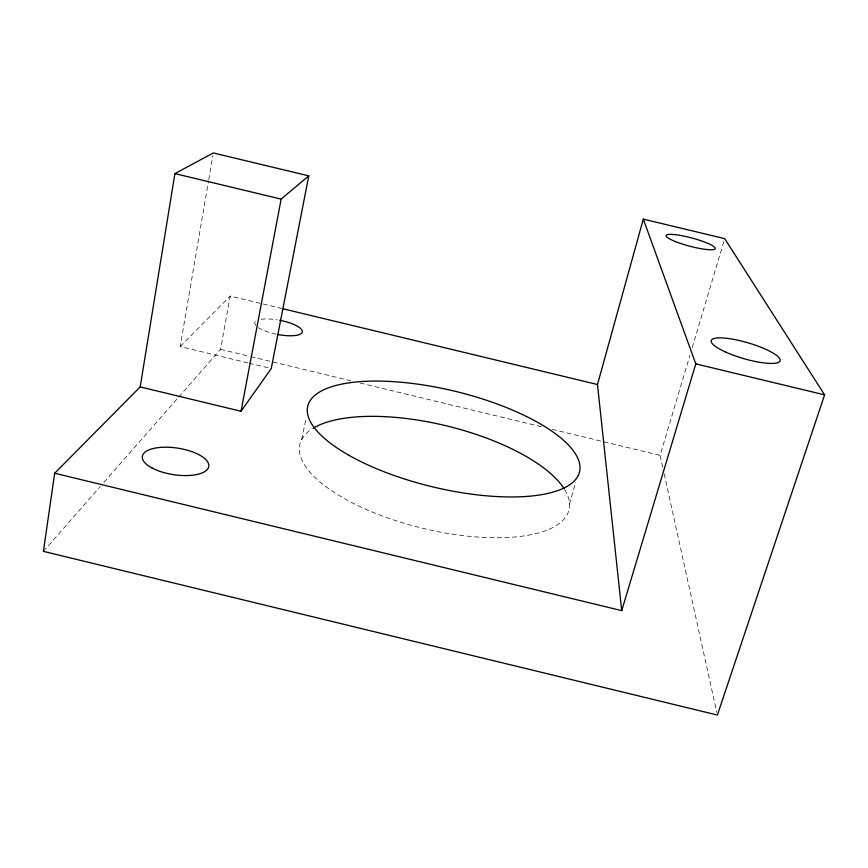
<?xml version="1.0" encoding="UTF-8"?>
<svg xmlns="http://www.w3.org/2000/svg" width="868" height="868" viewBox="0 0 868 868"><rect width="100%" height="100%" fill="white"/><g stroke="black" fill="none" stroke-linecap="round" stroke-linejoin="round"><path stroke-width="0.65" stroke-dasharray="4.34 3.25" d="M247.836 362.878L180.186 346.549L208.504 181M208.732 179.654L212.844 155.622M178.721 397.045L220.559 349.337L230.215 296.053L261.81 303.67M301.695 439.49L306.285 417.226M569.484 504.221L575.592 482.282M662.718 467.234L660.103 455.374L689.886 355.446M692.208 347.656L724.313 239.937M43.4 551.354L100.373 486.384M103.943 482.315L177.832 398.065M180.186 346.549L230.215 296.053M263.123 303.984L281.558 308.422M220.559 349.337L249.517 356.314M250.83 356.639L350.846 380.77M360.057 382.983L541.665 426.796M552.189 429.345L660.103 455.374M249.138 363.193L268.646 367.902M664.172 473.83L716.805 712.411M564.612 489.519A138.457 52.568 13.7 0 1 422.423 528.221A138.457 52.568 13.7 0 1 312.534 428.618M276.23 334.202A24.206 7.172 11 0 1 258.501 327.724M255.854 325.511A24.206 7.172 11 0 1 255.344 321.637M261.04 319.315A24.206 7.172 11 0 1 277.293 319.847"/><path stroke-width="1.3" d="M54.684 473.234L43.4 551.354L717.391 715.048L824.6 394.864L724.704 238.646L643.307 219.127L597.477 384.524L621.716 610.638L54.684 473.234L140.193 386.911L174.913 173.6L213.3 152.952L308.758 175.868L271.25 368.531L241.011 411.28L140.193 386.911M241.011 411.28L281.145 199.119L308.758 175.868M621.716 610.638L695.789 363.876L643.307 219.127M174.913 173.6L281.145 199.119M695.789 363.876L824.6 394.864M282.87 308.737L597.477 384.524M313.532 428.011A138.457 52.568 13.7 0 1 446.336 425.819A138.457 52.568 13.7 0 1 563.994 488.532M279.746 320.281A24.206 7.172 11 0 1 302.324 331.923A24.206 7.172 11 0 1 277.5 334.451M348.882 455.266A139.813 49.096 13.6 0 0 575.896 479.136A139.813 49.096 13.6 0 0 405.942 382.712A139.813 49.096 13.6 0 0 348.882 455.266M152.215 468.091A33.602 13.421 8.6 0 0 207.788 468.839A33.602 13.421 8.6 0 0 166.678 447.204A33.602 13.421 8.6 0 0 152.215 468.091M675.521 241.597A25.4 4.231 14.9 0 0 714.993 248.964A25.4 4.231 14.9 0 0 681.499 235.64A25.4 4.231 14.9 0 0 675.521 241.597M725.659 352.082A35.935 8.192 16.3 0 0 780.061 360.947A35.935 8.192 16.3 0 0 731.214 338.943A35.935 8.192 16.3 0 0 725.659 352.082"/></g></svg>
